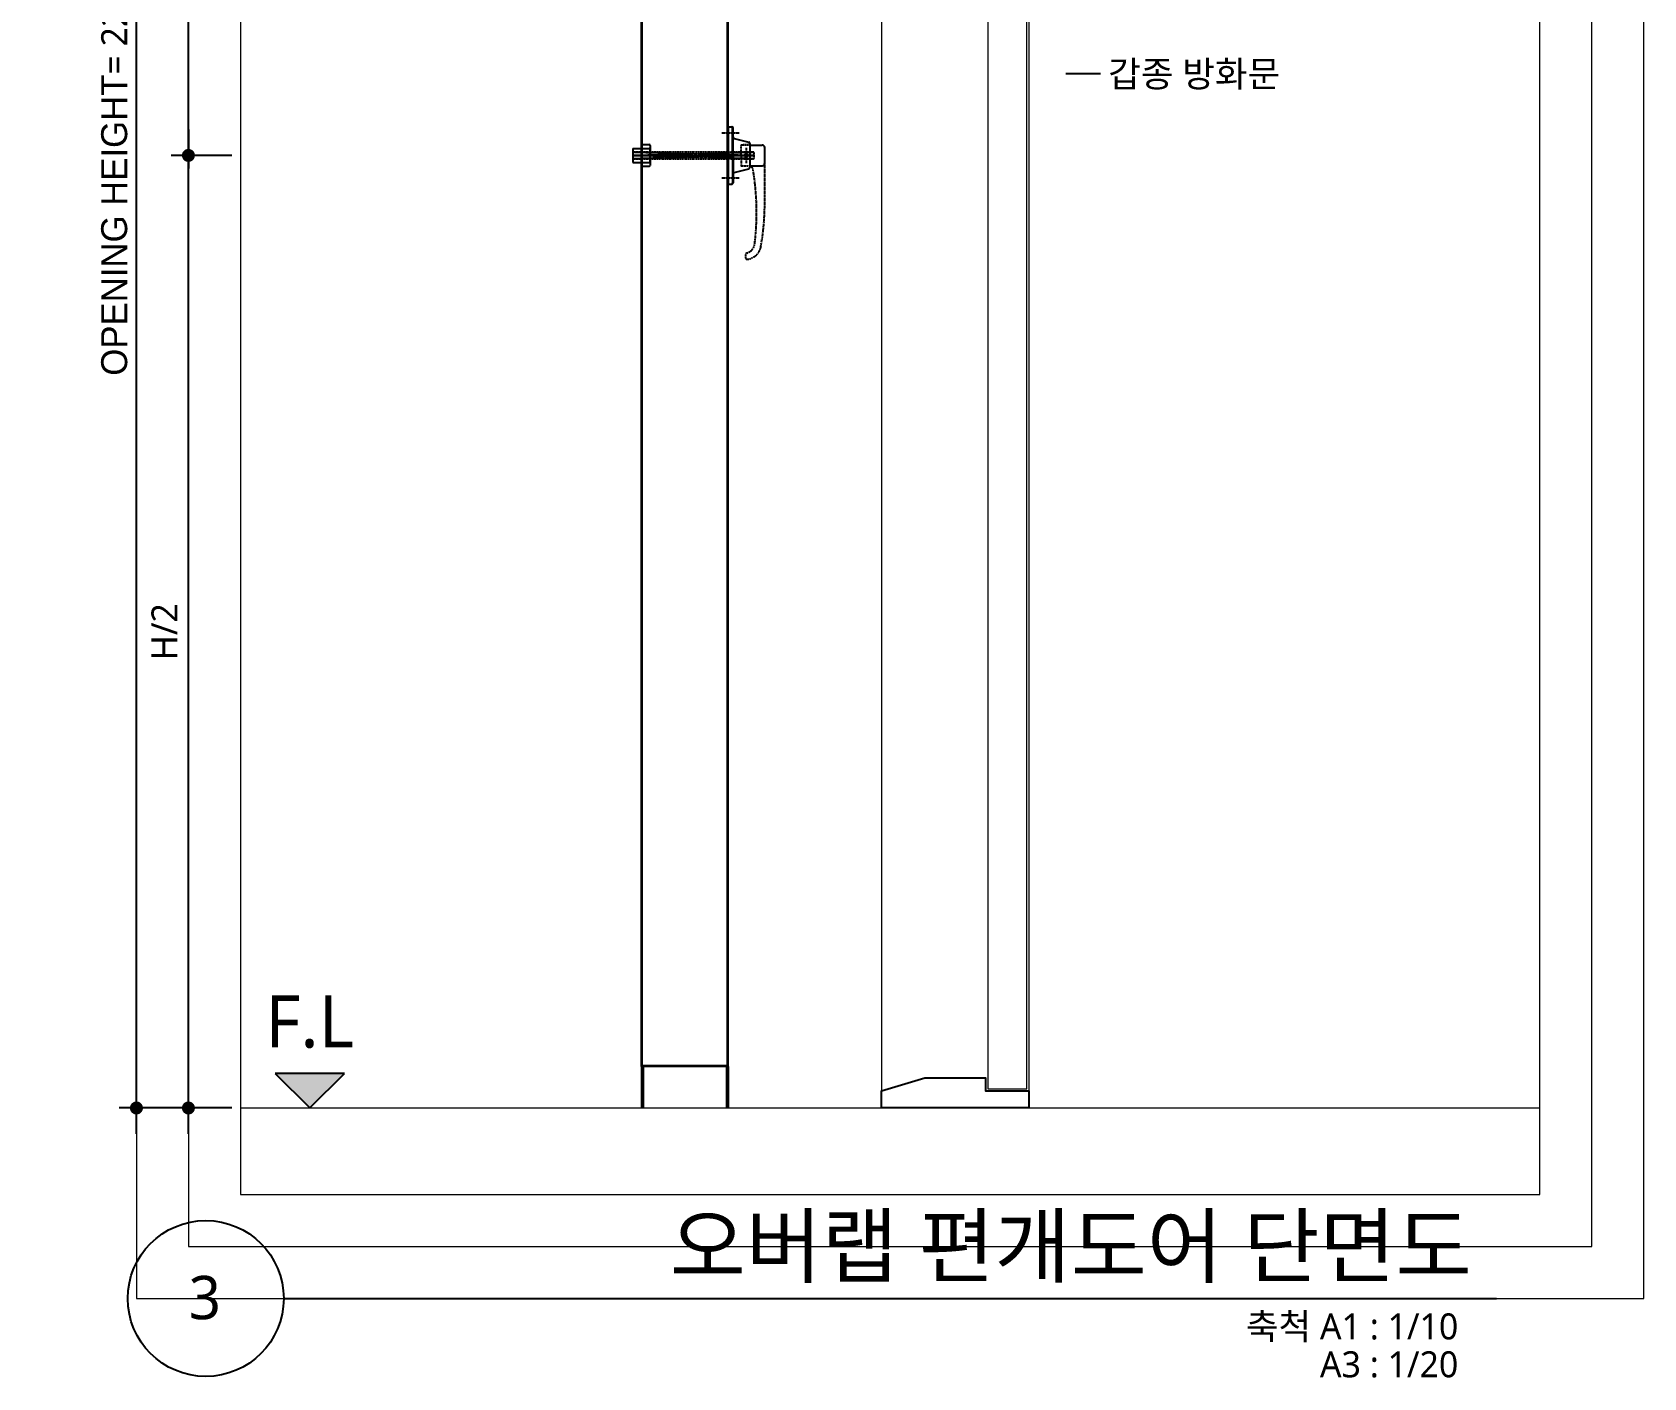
# Model space of a CAD drawing. Header units: millimetres. Extents: x 232323 to 272954, y -5343 to 8721.
# Drawn here: x 247498 to 249359, y 2837 to 4391 of the extents above; entities that cross this region are included whole.
import ezdxf
from ezdxf.enums import TextEntityAlignment as Align

# ---------------------------------------------------------------- set-up
doc = ezdxf.new("R2010")
doc.units = ezdxf.units.MM
doc.header["$MEASUREMENT"] = 0
doc.header["$PDSIZE"] = -10
for name, pattern in [('CENTER2', [1.125, 0.75, -0.125, 0.125, -0.125]), ('HIDDEN2', [0.1875, 0.125, -0.0625]), ('PHANTOM2', [1.25, 0.625, -0.125, 0.125, -0.125, 0.125, -0.125])]:
    doc.linetypes.add(name, pattern=pattern)
doc.layers.get('0').update_dxf_attribs({"linetype": 'CONTINUOUS'})
for name, color, linetype, lineweight in [('A-DIMS', 7, 'CONTINUOUS', 25), ('A-DWXM-DOOR', 4, 'CONTINUOUS', 25), ('A-DWXM-ELEV', 8, 'CONTINUOUS', 18), ('A-ELEV-LIN3', 8, 'CONTINUOUS', 18), ('A-MKXS-LEAD', 7, 'CONTINUOUS', 25), ('A-XXXX-FIN2', 6, 'CONTINUOUS', 20), ('A-XXXX-SYMB', 7, 'CONTINUOUS', 25), ('A-XXXX-TXT1', 3, 'CONTINUOUS', 25), ('A-XXXX-TXT2', 3, 'CONTINUOUS', 25)]:
    doc.layers.add(name, color=color, linetype=linetype, lineweight=lineweight)
doc.layers.add('A-XXXX-NPLT', color=144, linetype='CONTINUOUS', lineweight=15, plot=False)
for name, color, linetype in [('C', 1, 'CENTER2'), ('H', 3, 'HIDDEN2'), ('P', 3, 'PHANTOM2'), ('T', 2, 'CONTINUOUS'), ('WAL', 3, 'CONTINUOUS')]:
    doc.layers.add(name, color=color, linetype=linetype)
doc.styles.add('HY울릉도L', font='')
doc.styles.add('맑은고딕', font='malgun.ttf')
doc.styles.get('HY울릉도L').set_extended_font_data('HYwulM')
doc.dimstyles.new('CDIM', dxfattribs={"dimtxt": 3, "dimasz": 1.5, "dimexe": 2, "dimexo": 1, "dimgap": 1, "dimtad": 1, "dimdec": 0, "dimrnd": 0.5, "dimzin": 0, "dimdsep": 32, "dimlunit": 6, "dimtxsty": 'HY울릉도L', "dimblk1": '_CIDOT', "dimblk2": '_CIDOT', "dimsah": 1, "dimcen": 5.5, "dimclrd": 2, "dimclre": 2, "dimclrt": 7, "dimadec": 0, "dimazin": 0, "dimtfac": 1, "dimtdec": 0, "dimtix": 1, "dimtmove": 2, "dimatfit": 1, "dimldrblk": '_CIDOT', "dimfxl": 1, "dimtolj": 1, "dimtzin": 0, "dimlwd": -1, "dimarcsym": 0})

# ---------------------------------------------------------------- blocks, each defined once
blk = doc.blocks.new('_CIDOT')
at = {"color": 0, "linetype": 'ByBlock'}
blk.add_line((2, 0), (-1, 0), dxfattribs=at)
at = {"color": 0, "linetype": 'ByBlock', "const_width": 0.5}
blk.add_lwpolyline([(-0.25, 0, 1), (0.25, 0, 1)], format="xyb", close=True, dxfattribs=at)
blk = doc.blocks.new('*D96')
at = {"layer": 'A-DIMS', "lineweight": -2, "transparency": 16777216}
for p, q in [((247728.8, 5349), (247598.8, 5349)), ((247728.8, 3149), (247598.8, 3149))]:
    blk.add_line(p, q, dxfattribs=at)
at = {"layer": 'A-DIMS', "transparency": 16777216}
blk.add_line((247618.8, 3164), (247618.8, 5334), dxfattribs=at)
at = {"layer": 'A-DIMS', "transparency": 16777216, "xscale": 15, "yscale": 15, "zscale": 15}
for p, rotation in [((247618.8, 5349), 90), ((247618.8, 3149), 270)]:
    blk.add_blockref('_CIDOT', p, dxfattribs=dict(at, rotation=rotation))
at = {"layer": 'A-DIMS', "color": 3, "transparency": 16777216, "insert": (247593.3, 4249), "char_height": 30, "attachment_point": 5, "rotation": 90, "style": '맑은고딕'}
blk.add_mtext('\\A1;{\\f??|b0|i0|c0|p49;OPENING }H{\\f??|b0|i0|c0|p49;EIGHT}= 2200 H', dxfattribs=at)
blk = doc.blocks.new('*D103')
at = {"layer": 'A-DIMS', "lineweight": -2, "transparency": 16777216}
for p, q in [((247728.8, 4249), (247658.8, 4249)), ((247728.8, 3149), (247658.8, 3149))]:
    blk.add_line(p, q, dxfattribs=at)
at = {"layer": 'A-DIMS', "transparency": 16777216}
blk.add_line((247678.8, 3164), (247678.8, 4234), dxfattribs=at)
at = {"layer": 'A-DIMS', "transparency": 16777216, "xscale": 15, "yscale": 15, "zscale": 15}
for p, rotation in [((247678.8, 4249), 90), ((247678.8, 3149), 270)]:
    blk.add_blockref('_CIDOT', p, dxfattribs=dict(at, rotation=rotation))
at = {"layer": 'A-DIMS', "color": 3, "transparency": 16777216, "insert": (247651.1, 3699), "char_height": 30, "attachment_point": 5, "rotation": 90, "style": '맑은고딕'}
blk.add_mtext('\\A1;H/2', dxfattribs=at)
blk = doc.blocks.new('*D104')
at = {"layer": 'A-DIMS', "lineweight": -2, "transparency": 16777216}
for p, q in [((247728.8, 5349), (247658.8, 5349)), ((247728.8, 4249), (247658.8, 4249))]:
    blk.add_line(p, q, dxfattribs=at)
at = {"layer": 'A-DIMS', "transparency": 16777216}
blk.add_line((247678.8, 4264), (247678.8, 5334), dxfattribs=at)
at = {"layer": 'A-DIMS', "transparency": 16777216, "xscale": 15, "yscale": 15, "zscale": 15}
for p, rotation in [((247678.8, 5349), 90), ((247678.8, 4249), 270)]:
    blk.add_blockref('_CIDOT', p, dxfattribs=dict(at, rotation=rotation))
at = {"layer": 'A-DIMS', "color": 3, "transparency": 16777216, "insert": (247651.1, 4799), "char_height": 30, "attachment_point": 5, "rotation": 90, "style": '맑은고딕'}
blk.add_mtext('\\A1;H/2', dxfattribs=at)
blk = doc.blocks.new('door handle side')
at = {"color": 8}
for p, q in [((2024308.2, 147331.5), (2024312.7, 147331.5)), ((2024308.2, 147331.5), (2024308.2, 147265.5)), ((2024314.2, 147298.5), (2024314.2, 147330)), ((2024198.2, 147306.6), (2024217.7, 147306.6)), ((2024198.2, 147306.6), (2024198.2, 147290.5)), ((2024208.2, 147311), (2024217.2, 147311)), ((2024217.7, 147306.6), (2024218.2, 147307.1)), ((2024217.7, 147306.6), (2024217.7, 147290.5)), ((2024218.2, 147310), (2024218.2, 147287)), ((2024315.3, 147318.2), (2024332.1, 147313.8)), ((2024333.2, 147312.4), (2024333.2, 147284.7)), ((2024350.5, 147289.5), (2024350.5, 147307.5)), ((2024198.2, 147290.5), (2024217.7, 147290.5)), ((2024208.2, 147286), (2024217.2, 147286)), ((2024217.7, 147290.5), (2024218.2, 147290)), ((2024314.2, 147298.5), (2024314.2, 147267)), ((2024315.3, 147278.8), (2024332.1, 147283.2)), ((2024308.2, 147265.5), (2024312.7, 147265.5))]:
    blk.add_line(p, q, dxfattribs=at)
at = {"color": 8, "ltscale": 0.7}
for p, q in [((2024333.2, 147310.5), (2024347.5, 147310.5)), ((2024333.2, 147286.5), (2024347.5, 147286.5))]:
    blk.add_line(p, q, dxfattribs=at)
at = {"color": 8}
for centre, radius, start, end in [((2024312.7, 147330), 1.5, 0, 90), ((2024217.2, 147310), 1, 0, 90), ((2024315.7, 147319.7), 1.5, 180, 255.2564), ((2024331.7, 147312.4), 1.5, 0, 75.2564), ((2024347.5, 147307.5), 3, 0, 90), ((2024217.2, 147287), 1, 270, 0), ((2024331.7, 147284.7), 1.5, 284.7436, 0), ((2024347.5, 147289.5), 3, 270, 0), ((2024312.7, 147267), 1.5, 270, 0), ((2024315.7, 147277.4), 1.5, 104.7436, 180)]:
    blk.add_arc(centre, radius, start, end, dxfattribs=at)
at = {"layer": 'C', "color": 8, "ltscale": 0.3}
for p, q in [((2024301, 147324.5), (2024320.8, 147324.5)), ((2024329.2, 147307.3), (2024329.2, 147289.7)), ((2024301, 147272.5), (2024320.8, 147272.5))]:
    blk.add_line(p, q, dxfattribs=at)
at = {"layer": 'C', "color": 8, "ltscale": 0.8}
blk.add_line((2024198.2, 147298.5), (2024338.2, 147298.5), dxfattribs=at)
at = {"layer": 'H', "color": 8}
for p, q in [((2024198.2, 147302.5), (2024338.2, 147302.5)), ((2024323.2, 147298.5), (2024323.2, 147309.5)), ((2024333.2, 147310.5), (2024324, 147310.5)), ((2024333.2, 147310.8), (2024324.2, 147310.5)), ((2024338.2, 147298.5), (2024338.2, 147302.5)), ((2024198.2, 147294.5), (2024338.2, 147294.5)), ((2024323.2, 147298.5), (2024323.2, 147287)), ((2024323.7, 147286.5), (2024332, 147286.5)), ((2024338.2, 147294.5), (2024338.2, 147298.5))]:
    blk.add_line(p, q, dxfattribs=at)
for centre, radius, start, end in [((2024324.2, 147309.5), 1, 91.4321, 180), ((2024323.7, 147287), 0.5, 180, 270), ((2024329.2, 147298.5), 2.1, 0, 180), ((2024329.2, 147298.5), 2.1, 180, 0), ((2024332, 147281.5), 5, 76.1378, 90)]:
    blk.add_arc(centre, radius, start, end, dxfattribs=at)
at = {"layer": 'H', "color": 8, "linetype": 'ByBlock'}
for p in [(2024323.5, 147310.2), (2024323.7, 147286.5)]:
    blk.add_point(p, dxfattribs=at)
at = {"layer": 'P', "color": 8}
for p, q in [((2024198.2, 147298.5), (2024338.2, 147302.5)), ((2024198.2, 147302.5), (2024338.2, 147298.5)), ((2024338.2, 147294.5), (2024198.2, 147298.5)), ((2024338.2, 147298.5), (2024198.2, 147294.5))]:
    blk.add_line(p, q, dxfattribs=at)
at = {"layer": 'P', "color": 8, "ltscale": 2}
for p, q in [((2024350.5, 147250.9), (2024350.5, 147289.5)), ((2024328.2, 147183.9), (2024328.2, 147180.6))]:
    blk.add_line(p, q, dxfattribs=at)
at = {"layer": 'P', "color": 8, "ltscale": 0.7}
blk.add_arc((2024332, 147281.5), 5, 9.5612, 76.1378, dxfattribs=at)
at = {"layer": 'P', "color": 8, "ltscale": 2}
for centre, radius, start, end in [((2024041.1, 147232.5), 300, 353.0197, 9.5612), ((2024050.5, 147244.5), 300, 350.1998, 1.2232), ((2024326.9, 147197.5), 12, 283.3586, 353.0197), ((2024328.4, 147196.5), 18, 276.3337, 350.1998), ((2024330.2, 147183.9), 2, 103.3586, 180), ((2024330.2, 147180.6), 2, 180, 276.3337)]:
    blk.add_arc(centre, radius, start, end, dxfattribs=at)
at = {"layer": 'T', "color": 8}
for q in [(2024313.2, 147330.5), (2024313.2, 147266.5)]:
    blk.add_line((2024313.2, 147298.5), q, dxfattribs=at)
for centre, start, end in [((2024312.2, 147330.5), 0, 90), ((2024312.2, 147266.5), 270, 0)]:
    blk.add_arc(centre, 1, start, end, dxfattribs=at)

msp = doc.modelspace()

# ---------------------------------------------------------------- hatches: boundary and pattern name
at = {"layer": 'A-XXXX-SYMB'}
msp.add_hatch(color=256, dxfattribs=at).paths.add_polyline_path([(247818.8, 3149), (247858.8, 3189), (247778.8, 3189)])

# ---------------------------------------------------------------- linework, layer by layer
for p, q in [((248201.8, 3197), (248201.8, 5379)), ((248202.4, 3197.6), (248202.4, 5378.4)), ((248301.2, 3198.2), (248301.2, 5326.4)), ((248301.8, 3197), (248301.8, 5327)), ((248301.8, 3197), (248201.8, 3197)), ((248301.8, 3197.6), (248202.4, 3197.6)), ((248293.8, 3197.6), (248293.8, 3198.2)), ((248293.8, 3198.2), (248301.2, 3198.2)), ((248293.8, 3197.6), (248301.8, 3197.6))]:
    msp.add_line(p, q)
at = {"layer": 'A-DWXM-DOOR'}
msp.add_lwpolyline([(248528.8, 3184), (248598.8, 3184), (248598.8, 3169), (248648.8, 3169), (248648.8, 3149), (248478.8, 3149), (248478.8, 3169), (248528.8, 3184)], dxfattribs=at)
at = {"layer": 'A-DWXM-ELEV'}
msp.add_lwpolyline([(248601.8, 3171), (248646.8, 3171), (248646.8, 5361), (248601.8, 5361)], close=True, dxfattribs=at)
at = {"layer": 'A-ELEV-LIN3'}
for p, q in [((248478.8, 5364), (248478.8, 3169)), ((248648.8, 5364), (248648.8, 3169))]:
    msp.add_line(p, q, dxfattribs=at)
at = {"layer": 'A-MKXS-LEAD'}
msp.add_line((248691.6, 4343.6), (248731.6, 4343.6), dxfattribs=at)
msp.add_lwpolyline([(248646.8, 4266, 0, 10, 0), (248661.8, 4292, 0, 0, 0), (248691.6, 4343.6, 0, 0, 0)], format="xyseb", dxfattribs=at)
at = {"layer": 'A-XXXX-FIN2'}
msp.add_line((247738.8, 3149), (249238.8, 3149), dxfattribs=at)
at = {"layer": 'A-XXXX-NPLT'}
for points in [[(249358.8, 2929), (249358.8, 5769), (247618.8, 5769), (247618.8, 2929)], [(249298.8, 2989), (249298.8, 5709), (247678.8, 5709), (247678.8, 2989)], [(249238.8, 3049), (249238.8, 5649), (247738.8, 5649), (247738.8, 3049)]]:
    msp.add_lwpolyline(points, close=True, dxfattribs=at)
at = {"layer": 'A-XXXX-SYMB'}
for p, q in [((247778.8, 3189), (247818.8, 3149)), ((247858.8, 3189), (247778.8, 3189)), ((247818.8, 3149), (247858.8, 3189)), ((247788.8, 2929), (249188.8, 2929))]:
    msp.add_line(p, q, dxfattribs=at)
msp.add_circle((247698.8, 2929), 90, dxfattribs=at)
at = {"layer": 'WAL', "color": 1}
for p, q in [((248201.8, 3197), (248201.8, 3149)), ((248203.8, 3197), (248203.8, 3149)), ((248299.8, 3197), (248299.8, 3149)), ((248301.8, 3197), (248301.8, 3149))]:
    msp.add_line(p, q, dxfattribs=at)

# ---------------------------------------------------------------- block references
msp.add_blockref('door handle side', (-1776006.4, -143049.5))

# ---------------------------------------------------------------- texts
at = {"layer": 'A-XXXX-TXT1', "style": '맑은고딕'}
msp.add_text('오버랩 편개도어 단면도', height=70, dxfattribs=at).set_placement((249160.2, 2933.6), align=Align.BOTTOM_RIGHT)
msp.add_text('3', height=50, dxfattribs=at).set_placement((247697.7, 2930.1), align=Align.MIDDLE)
for s, p in [('축척 A1 : 1/10', (249144.7, 2911.8)), ('A3 : 1/20', (249144.7, 2868))]:
    msp.add_text(s, height=30, dxfattribs=at).set_placement(p, align=Align.TOP_RIGHT)
at = {"layer": 'A-XXXX-TXT2', "style": '맑은고딕'}
msp.add_text('갑종 방화문', height=30, dxfattribs=at).set_placement((248740.6, 4343.1), align=Align.MIDDLE_LEFT)
msp.add_text('F.L', height=60, dxfattribs=at).set_placement((247818.8, 3249), align=Align.MIDDLE_CENTER)

# ---------------------------------------------------------------- dimensions: what is measured, and where the dimension line sits
at = {"layer": 'A-DIMS'}
for base, p1, p2, text, picture, middle in [((247618.8, 5349), (247738.8, 3149), (247738.8, 5349), '{\\f??|b0|i0|c0|p49;OPENING }H{\\f??|b0|i0|c0|p49;EIGHT}= 2200 H', '*D96', (247593.3, 4249)), ((247678.8, 5349), (247738.8, 4249), (247738.8, 5349), 'H/2', '*D104', (247651.1, 4799)), ((247678.8, 4249), (247738.8, 3149), (247738.8, 4249), 'H/2', '*D103', (247651.1, 3699))]:
    dim = msp.add_linear_dim(base=base, p1=p1, p2=p2, angle=90, text=text, dimstyle='CDIM', override={"dimscale": 10, "dimtxsty": '맑은고딕', "dimclrd": 256, "dimclre": 256, "dimclrt": 3}, dxfattribs=at)
    dim.commit()
    dim.dimension.update_dxf_attribs({"geometry": picture, "text_midpoint": middle})

doc.saveas('drawing.dxf')
